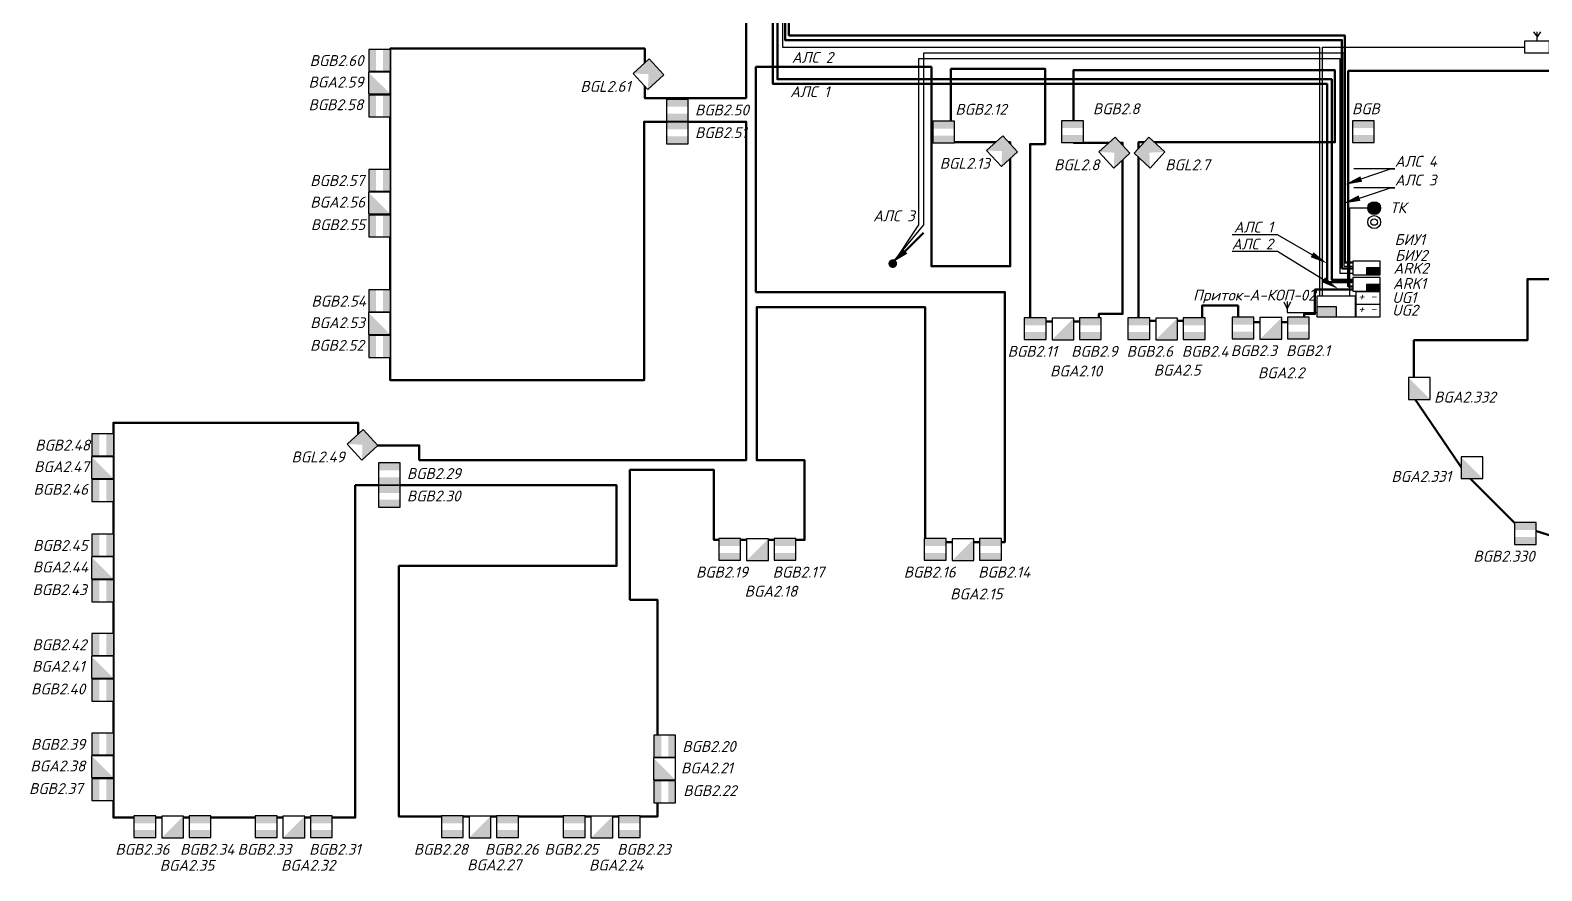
# Model space of a CAD drawing. Extents: x -72636 to 8142370, y -29900 to 852868.
# Drawn here: x 248757 to 283459, y 208487 to 227795 of the extents above; entities that cross this region are included whole.
import ezdxf
from ezdxf import colors
from ezdxf.entities.mleader import LeaderData, LeaderLine
from ezdxf.enums import TextEntityAlignment as Align
from ezdxf.math import Vec2, Vec3

# ---------------------------------------------------------------- set-up
doc = ezdxf.new("R2010")
doc.units = 0
doc.header["$LTSCALE"] = 100
doc.header["$PDMODE"] = 1
doc.header["$PDSIZE"] = 200
for name, color, linetype in [('!!ВОК', 30, 'Continuous'), ('003_ОС', 170, 'Continuous'), ('1', 7, 'Continuous'), ('ODG - ПС', 1, 'Continuous'), ('ODG - Текст', 7, 'Continuous'), ('RC-Позиционные_обозначения', 7, 'Continuous')]:
    doc.layers.add(name, color=color, linetype=linetype)
for name, color, linetype, lineweight in [('002_СКУД', 7, 'Continuous', 40), ('RC-Извещатели_охранные', 5, 'Continuous', 30), ('RC-Приборы_управления_и_блоки_индикации', 1, 'Continuous', 30), ('АП_АСУ_ОсновнаяТолстая', 7, 'Continuous', 30), ('АПС извещ', 1, 'Continuous', 30), ('Кабельные стояки', 7, 'Continuous', 25), ('текст', 7, 'Continuous', 13)]:
    doc.layers.add(name, color=color, linetype=linetype, lineweight=lineweight)
doc.layers.add('ODG - СОТС', color=7, linetype='Continuous', true_color=0xff5800)
doc.styles.add('ISOCPEUR', font='isocpeui.ttf', dxfattribs={"height": 250})
doc.linetypes.add('ограждение1', pattern='A,0.25,-0.1,[133,ltypeshp.shx,S=0.1,R=0,X=-0.1,Y=0],-0.1,1', length=1.45)

# ---------------------------------------------------------------- blocks, each defined once
blk = doc.blocks.new('A$C9ab982bb')
at = {"layer": 'АПС извещ', "color": 1, "lineweight": 30, "ltscale": 100}
blk.add_lwpolyline([(320, 0), (320, 631), (0, 631), (0, 0)], close=True, dxfattribs=at)
at = {"layer": '1', "color": 7, "lineweight": 20, "style": 'ISOCPEUR'}
blk.add_text('+ -', height=240, rotation=270, dxfattribs=at).set_placement((92, 573))
blk = doc.blocks.new('RC-UGO-PPK-01')
blk.add_wipeout([(5, -2.5), (5, 2.5), (-5, 2.5), (-5, -2.5)]).dxf.layer = 'RC-Приборы_управления_и_блоки_индикации'
blk.add_wipeout([(-5, -2.5), (-5, 2.5), (5, 2.5), (5, -2.5)]).dxf.layer = 'RC-Приборы_управления_и_блоки_индикации'
at = {"layer": 'RC-Приборы_управления_и_блоки_индикации'}
h = blk.add_hatch(color=256, dxfattribs=at)
h.dxf.hatch_style = 1
h.paths.add_polyline_path([(5, -2.5), (5, 0), (0, 0), (0, -2.5)])
blk.add_lwpolyline([(-5, -2.5), (5, -2.5), (5, 2.5), (-5, 2.5)], close=True, dxfattribs=at)
for points in [[(5, 0), (0, 0), (0, -2.5)], [(0, 0), (5, 0)]]:
    blk.add_lwpolyline(points, dxfattribs=at)
at = {"layer": 'RC-Приборы_управления_и_блоки_индикации', "style": 'ISOCPEUR'}
blk.add_attdef('PSTN', text='', height=1.5, dxfattribs=at).set_placement((5, 2.5), align=Align.BOTTOM_CENTER)
blk = doc.blocks.new('A$C965ac34c')
at = {"layer": '003_ОС', "color": 3, "lineweight": 30, "ltscale": 100}
for points in [[(197, 489), (280, 376)], [(280, 284), (280, 489)], [(363, 489), (280, 376)]]:
    blk.add_lwpolyline(points, dxfattribs=at)
blk.add_lwpolyline([(0, 284), (560, 284), (560, 0), (0, 0)], close=True, dxfattribs=at)
blk = doc.blocks.new('RC-UGO-IOZ-02')
blk.add_wipeout([(2.5, -2.5), (2.5, 2.5), (-2.5, 2.5), (-2.5, -2.5)]).dxf.layer = 'RC-Извещатели_охранные'
blk.add_wipeout([(-2.5, -2.5), (-2.5, 2.5), (2.5, 2.5), (2.5, -2.5)]).dxf.layer = 'RC-Извещатели_охранные'
at = {"layer": 'RC-Извещатели_охранные'}
h = blk.add_hatch(color=256, dxfattribs=at)
h.dxf.hatch_style = 1
h.paths.add_polyline_path([(2.5, -2.5), (2.5, 2.5), (0, 0), (-2.5, -2.5)])
blk.add_lwpolyline([(-2.5, -2.5), (2.5, -2.5), (2.5, 2.5), (-2.5, 2.5)], close=True, dxfattribs=at)
at = {"layer": 'RC-Извещатели_охранные', "color": 7, "style": 'ISOCPEUR', "width": 0.8}
blk.add_attdef('PSTN', text='', height=2.5, dxfattribs=at).set_placement((0.98, 2.6), align=Align.BOTTOM_LEFT)
blk = doc.blocks.new('RC-UGO-IOM-02')
at = {"layer": 'RC-Извещатели_охранные'}
blk.add_point((0, 0), dxfattribs=at)
blk.add_wipeout([(2.5, -2.5), (2.5, 2.5), (-2.5, 2.5), (-2.5, -2.5)]).dxf.layer = 'RC-Извещатели_охранные'
blk.add_wipeout([(-2.5, -2.5), (-2.5, 2.5), (2.5, 2.5), (2.5, -2.5)]).dxf.layer = 'RC-Извещатели_охранные'
h = blk.add_hatch(color=256, dxfattribs=at)
h.dxf.hatch_style = 1
h.paths.add_polyline_path([(2.5, 0.8), (2.5, 2.51), (-2.5, 2.5), (-2.5, 0.8)])
h = blk.add_hatch(color=256, dxfattribs=at)
h.dxf.hatch_style = 1
h.paths.add_polyline_path([(2.5, -2.5), (2.5, -0.79), (-2.5, -0.8), (-2.5, -2.5)])
blk.add_lwpolyline([(-2.5, -2.5), (2.5, -2.5), (2.5, 2.5), (-2.5, 2.5)], close=True, dxfattribs=at)
at = {"layer": 'RC-Извещатели_охранные', "style": 'ISOCPEUR'}
blk.add_attdef('PSTN', text='', height=2.5, dxfattribs=at).set_placement((0.98, 2.6), align=Align.BOTTOM_LEFT)
blk = doc.blocks.new('RC-UGO-IOPO-02')
blk.add_wipeout([(2.5, -2.5), (2.5, 2.5), (-2.5, 2.5), (-2.5, -2.5)])
blk.add_wipeout([(-2.5, -2.5), (-2.5, 2.5), (2.5, 2.5), (2.5, -2.5)])
h = blk.add_hatch(color=256)
h.dxf.hatch_style = 1
h.paths.add_polyline_path([(2.5, -2.5), (0, 0), (2.5, 2.5), (-2.5, 2.5), (-2.5, -2.5)])
blk.add_lwpolyline([(-2.5, -2.5), (2.5, -2.5), (2.5, 2.5), (-2.5, 2.5)], close=True)
at = {"style": 'ISOCPEUR'}
blk.add_attdef('PSTN', text='', height=2.5, dxfattribs=at).set_placement((0.98, 2.6), align=Align.BOTTOM_LEFT)
blk = doc.blocks.new('*U34')
at = {"layer": 'ODG - ПС'}
h = blk.add_hatch(color=20, dxfattribs=at)
h.dxf.hatch_style = 1
h.set_gradient(color1=(255, 88, 0), color2=(255, 96, 10), one_color=1, tint=0.52, name='CYLINDER')
h.paths.add_polyline_path([(75, 0, 1), (-75, 0, 1)])
at = {"layer": 'ODG - СОТС', "lineweight": 30}
h = blk.add_hatch(color=7, dxfattribs=at)
h.dxf.hatch_style = 1
h.set_gradient(color1=(255, 255, 255), one_color=1, tint=1, name='INVCYLINDER')
h.paths.add_polyline_path([(-150, 0, 1), (150, 0, 1)])
h.paths.add_polyline_path([(75, 0, -1), (-75, 0, -1)], flags=16)
for radius in [150, 75]:
    blk.add_circle((0, 0), radius, dxfattribs=at)
at = {"layer": 'ODG - Текст', "style": 'ISOCPEUR', "oblique": 15, "width": 0.8}
blk.add_attdef('НОМЕР', text='', height=250, dxfattribs=at).set_placement((0, 325), align=Align.MIDDLE_CENTER)
blk = doc.blocks.new('*U65')
blk.add_hatch(color=256).paths.add_polyline_path([(-0.71, -0.71, 1), (0.71, 0.71, 1)])
at = {"const_width": 0.5}
blk.add_lwpolyline([(2.83, 2.83), (7.07, 7.07)], dxfattribs=at)
blk.add_lwpolyline([(0.71, 0.71, 0, 1.5, 0), (2.83, 2.83, 2, 2, 0)], format="xyseb")

msp = doc.modelspace()

# ---------------------------------------------------------------- hatches: boundary and pattern name
h = msp.add_hatch(color=3)
h.dxf.hatch_style = 1
h.paths.add_polyline_path([(278303, 221452), (278739, 221452), (278739, 221206), (278303, 221206)])

# ---------------------------------------------------------------- linework, layer by layer
at = {"color": 4, "ltscale": 100}
for points in [[(265062, 267087), (263671, 267087), (263671, 252116), (264959, 252116), (264959, 238468), (266025, 238468), (266025, 227409), (278359, 227409), (278359, 221698)], [(277616, 221308), (278303, 221308)]]:
    msp.add_lwpolyline(points, dxfattribs=at)
at = {"lineweight": 30}
for points in [[(277539, 221552), (277616, 221395), (277700, 221552)], [(277616, 221560), (277616, 221308)]]:
    msp.add_lwpolyline(points, dxfattribs=at)
at = {"color": 3}
msp.add_lwpolyline([(278303, 221452), (278739, 221452), (278739, 221206), (278303, 221206)], close=True, dxfattribs=at)
at = {"layer": 'ODG - СОТС', "color": 3, "lineweight": 30}
for radius in [148, 73.8]:
    msp.add_circle((279612, 223387), radius, dxfattribs=at)

# ---------------------------------------------------------------- block references
msp.add_blockref('A$C965ac34c', (283070, 227270))
at = {"color": 5, "lineweight": 30, "xscale": 0.9842519685039369, "yscale": 0.9842519685039369, "zscale": 0.9842519685039369, "rotation": 180}
msp.add_blockref('*U34', (279612, 223708), dxfattribs=at)
at = {"layer": '002_СКУД', "color": 30, "true_color": 0xf26722, "xscale": 0.8823592880620307, "yscale": 0.8823592880620307, "zscale": 0.8823592880620307, "rotation": 90}
for p in [(279748, 221501), (279748, 221211)]:
    msp.add_blockref('A$C9ab982bb', p, dxfattribs=at)
at = {"layer": 'Кабельные стояки', "color": 5, "xscale": 100, "yscale": 100, "zscale": 100}
msp.add_blockref('*U65', (268559, 222433), dxfattribs=at)

# ---------------------------------------------------------------- texts
at = {"color": 7, "lineweight": 30, "ltscale": 100, "char_height": 250, "width": 1074.44, "attachment_point": 1, "style": 'ISOCPEUR'}
for s, insert in [('{\\C256;АЛС 2}', (266241, 227295)), ('{\\C256;АЛС 1}', (266203, 226508)), ('{\\C256;АЛС 3}', (268110, 223656))]:
    msp.add_mtext(s, dxfattribs=dict(at, insert=insert))
at = {"layer": 'текст', "color": 7, "char_height": 250, "attachment_point": 5, "style": 'ISOCPEUR'}
for s, insert, width in [('ТК', (280160, 223716), 511.65), ('БИУ1', (280430, 222986), 769.54), ('{\\C256;Приток-А-КОП-02}', (276860, 221676), 824.5), ('UG2', (280324, 221364), 511.65)]:
    msp.add_mtext(s, dxfattribs=dict(at, insert=insert, width=width))

# ---------------------------------------------------------------- leaders
at = {"layer": 'АП_АСУ_ОсновнаяТолстая'}
ml = msp.add_multileader_mtext('Standard', dxfattribs=at)
ml.set_content('{\\fISOCPEUR|b0|i1|c204|p34;АЛС 4}', color=256, style='ISOCPEUR')
ml.set_leader_properties()
ml.build(insert=Vec2(0, 0))
ml.multileader.update_dxf_attribs({"text_left_attachment_type": 6, "text_right_attachment_type": 6, "dogleg_length": 100, "arrow_head_size": 400})
ctx = ml.context
ctx.base_point, ctx.char_height, ctx.arrow_head_size, ctx.landing_gap_size, ctx.plane_origin = Vec3(280085, 224609, 0), 250, 400, 0, Vec3(284096, 224076, 0)
ctx.left_attachment, ctx.right_attachment = 6, 6
notes = []
notes.append((ctx, [(1, (1, 1, 0), (279985, 224609, 0), (1, 0), 100, [(0, [(278937, 224247, 0)], 0, [])])]))
ctx.mtext.insert, ctx.mtext.width, ctx.mtext.flow_direction = Vec3(280085, 224909, 0), 1099.39, 5
ml = msp.add_multileader_mtext('Standard', dxfattribs=at)
ml.set_content('{\\fISOCPEUR|b0|i1|c204|p34;АЛС 3}', color=256, style='ISOCPEUR')
ml.set_leader_properties()
ml.build(insert=Vec2(0, 0))
ml.multileader.update_dxf_attribs({"text_left_attachment_type": 6, "text_right_attachment_type": 6, "dogleg_length": 100, "arrow_head_size": 400})
ctx = ml.context
ctx.base_point, ctx.char_height, ctx.arrow_head_size, ctx.landing_gap_size, ctx.plane_origin = Vec3(280085, 224177, 0), 250, 400, 0, Vec3(284096, 223643, 0)
ctx.left_attachment, ctx.right_attachment = 6, 6
notes.append((ctx, [(1, (1, 1, 0), (279985, 224177, 0), (1, 0), 100, [(0, [(278896, 223814, 0)], 0, [])])]))
ctx.mtext.insert, ctx.mtext.width, ctx.mtext.flow_direction = Vec3(280085, 224477, 0), 1099.39, 5
ml = msp.add_multileader_mtext('Standard', dxfattribs=at)
ml.set_content('{\\fISOCPEUR|b0|i1|c204|p34;АЛС 1}', color=256, style='ISOCPEUR')
ml.set_leader_properties()
ml.build(insert=Vec2(0, 0))
ml.multileader.update_dxf_attribs({"text_left_attachment_type": 6, "text_right_attachment_type": 6, "dogleg_length": 100, "arrow_head_size": 400})
ctx = ml.context
ctx.base_point, ctx.char_height, ctx.arrow_head_size, ctx.landing_gap_size, ctx.plane_origin = Vec3(276379, 223097, 0), 250, 400, 0, Vec3(280731, 222564, 0)
ctx.left_attachment, ctx.right_attachment, ctx.text_align_type = 6, 6, 2
notes.append((ctx, [(0, (1, 1, 0), (277393, 223097, 0), (-1, 0), 100, [(0, [(278533, 222437, 0)], 0, [])])]))
ctx.mtext.insert, ctx.mtext.width, ctx.mtext.alignment, ctx.mtext.flow_direction = Vec3(277293, 223397, 0), 1099.39, 3, 5
ml = msp.add_multileader_mtext('Standard', dxfattribs=at)
ml.set_content('{\\fISOCPEUR|b0|i1|c204|p34;АЛС 2}', color=256, style='ISOCPEUR')
ml.set_leader_properties()
ml.build(insert=Vec2(0, 0))
ml.multileader.update_dxf_attribs({"text_left_attachment_type": 6, "text_right_attachment_type": 6, "dogleg_length": 100, "arrow_head_size": 400})
ctx = ml.context
ctx.base_point, ctx.char_height, ctx.arrow_head_size, ctx.landing_gap_size, ctx.plane_origin = Vec3(276339, 222708, 0), 250, 400, 0, Vec3(280731, 222175, 0)
ctx.left_attachment, ctx.right_attachment, ctx.text_align_type = 6, 6, 2
notes.append((ctx, [(0, (1, 1, 0), (277393, 222708, 0), (-1, 0), 100, [(0, [(278789, 221852, 0)], 0, [])])]))
ctx.mtext.insert, ctx.mtext.width, ctx.mtext.alignment, ctx.mtext.flow_direction = Vec3(277293, 223008, 0), 1099.39, 3, 5
for ctx, leaders in notes:
    for number, flags, end, landing, length, lines in leaders:
        leader = LeaderData()
        leader.index, (leader.has_last_leader_line, leader.has_dogleg_vector, leader.attachment_direction) = number, flags
        leader.last_leader_point, leader.dogleg_vector, leader.dogleg_length = Vec3(end), Vec3(landing), length
        for number, points, colour, breaks in lines:
            line = LeaderLine()
            line.index, line.vertices, line.color, line.breaks = number, Vec3.list(points), colors.encode_raw_color(colour), breaks
            leader.lines.append(line)
        ctx.leaders.append(leader)

# ---------------------------------------------------------------- next in the draw order: block references
at = {"layer": 'RC-Приборы_управления_и_блоки_индикации', "color": 1, "lineweight": 30, "ltscale": 30}
ref = msp.add_blockref('RC-UGO-PPK-01', (279436, 221957), dxfattribs=dict(at, xscale=63.26259472247842, yscale=63.26259472247842, zscale=63.26259472247842))
ref.add_attrib('PSTN', 'ARK1', dxfattribs={"layer": 'RC-Позиционные_обозначения', "height": 250, "style": 'ISOCPEUR'}).set_placement((280424, 222102), align=Align.TOP_CENTER)

# ---------------------------------------------------------------- next in the draw order: linework, layer by layer
at = {"color": 3}
msp.add_lwpolyline([(278303, 221697), (279175, 221697), (279175, 221206), (278303, 221206)], close=True, dxfattribs=at)

# ---------------------------------------------------------------- next in the draw order: block references
at = {"layer": 'RC-Приборы_управления_и_блоки_индикации', "color": 1, "lineweight": 30, "ltscale": 30}
ref = msp.add_blockref('RC-UGO-PPK-01', (279436, 222334), dxfattribs=dict(at, xscale=63.26259472247842, yscale=63.26259472247842, zscale=63.26259472247842))
ref.add_attrib('PSTN', 'ARK2', dxfattribs={"layer": 'RC-Позиционные_обозначения', "height": 250, "style": 'ISOCPEUR'}).set_placement((280459, 222451), align=Align.TOP_CENTER)

# ---------------------------------------------------------------- next in the draw order: texts
at = {"layer": 'текст', "color": 7, "insert": (280304, 221654), "char_height": 250, "width": 511.65, "attachment_point": 5, "style": 'ISOCPEUR'}
msp.add_mtext('UG1', dxfattribs=at)

# ---------------------------------------------------------------- next in the draw order: linework, layer by layer
at = {"layer": '!!ВОК', "color": 5, "linetype": 'ограждение1', "lineweight": 50, "ltscale": 500}
for points in [[(261979, 254581), (259981, 254098), (259981, 249343), (264485, 249343), (264485, 238082), (265806, 238082), (265806, 226563), (278532, 226563), (278532, 222011), (279120, 222011)], [(261979, 254581), (260141, 254005), (260141, 249564), (264698, 249564), (264698, 238232), (265911, 238232), (265911, 226667), (278636, 226667), (278636, 222064), (279120, 222064)]]:
    msp.add_lwpolyline(points, dxfattribs=at)
at = {"layer": '!!ВОК', "color": 6, "linetype": 'ограждение1', "lineweight": 50, "ltscale": 500}
msp.add_lwpolyline([(279120, 222322), (278871, 222322), (278871, 227568), (266088, 227568), (266088, 244249), (265200, 244239), (265200, 246822), (267037, 246815)], dxfattribs=at)
at = {"layer": '!!ВОК', "color": 3, "linetype": 'ограждение1', "lineweight": 50, "ltscale": 500}
msp.add_lwpolyline([(279120, 222462), (278937, 222462), (278937, 227674), (266176, 227674), (266176, 244386), (265283, 244375), (265283, 246516), (267037, 246509)], dxfattribs=at)
at = {"layer": '!!ВОК', "color": 1, "linetype": 'ограждение1', "lineweight": 50, "ltscale": 500}
for points in [[(279120, 221838), (278251, 221838), (278251, 221277), (278001, 221277), (278001, 221085), (276488, 221085), (276488, 221469), (275659, 221469), (275659, 221123), (274199, 221123), (274199, 225221), (278711, 225221), (278711, 226874), (272705, 226874), (272705, 225208), (273837, 225208), (273837, 221277), (273290, 221277), (273290, 221103), (271712, 221103), (271712, 225179), (272062, 225179), (272062, 226905), (269894, 226905), (269894, 225223), (271256, 225223), (271256, 222373), (269447, 222373), (269447, 226950), (265419, 226950), (265419, 221778), (271133, 221778), (271133, 216038), (269300, 216038), (269300, 221435), (265435, 221435), (265435, 217918), (266534, 217918), (266534, 216086), (264452, 216086), (264452, 217696), (262524, 217696), (262524, 214713), (263157, 214713), (263157, 209732), (257222, 209732), (257222, 215490), (262219, 215490), (262219, 217343), (256220, 217343), (256220, 209709), (250666, 209709), (250666, 218777), (256284, 218777), (256284, 218258), (257689, 218258), (257689, 217919), (265197, 217919), (265197, 225691), (262850, 225691), (262850, 219754), (257023, 219754), (257023, 227371), (262864, 227371), (262864, 226237), (265191, 226237), (265191, 228492)], [(286738, 226861), (279018, 226861), (279018, 221910), (279120, 221910)], [(284167, 216031), (282878, 216430), (281723, 217592), (280524, 219360), (280524, 220674), (283128, 220674), (283128, 222078), (287918, 222078)]]:
    msp.add_lwpolyline(points, dxfattribs=at)
at = {"color": 4, "ltscale": 100}
msp.add_lwpolyline([(278423, 221697), (278423, 227409), (283070, 227409)], dxfattribs=at)
at = {"color": 3, "ltscale": 100}
for points in [[(268550, 222449), (269270, 223323), (269270, 227274), (278916, 227274), (278916, 222374), (279120, 222374)], [(279049, 221697), (279049, 223711), (279470, 223712)]]:
    msp.add_lwpolyline(points, dxfattribs=at)
at = {"color": 6, "ltscale": 100}
msp.add_lwpolyline([(268567, 222437), (269161, 223325), (269161, 227145), (278820, 227145), (278820, 222214), (279120, 222214)], dxfattribs=at)

# ---------------------------------------------------------------- next in the draw order: texts
at = {"layer": 'текст', "color": 7, "insert": (280464, 222622), "char_height": 250, "width": 769.54, "attachment_point": 5, "style": 'ISOCPEUR'}
msp.add_mtext('БИУ2', dxfattribs=at)

# ---------------------------------------------------------------- next in the draw order: block references
at = {"layer": 'RC-Извещатели_охранные', "lineweight": 30, "ltscale": 30}
ref = msp.add_blockref('RC-UGO-IOPO-02', (262952, 226785), dxfattribs=dict(at, xscale=-100, yscale=100, zscale=100, rotation=42.64934255418216))
ref.add_attrib('PSTN', 'BGL2.61', dxfattribs={"layer": 'RC-Позиционные_обозначения', "height": 250, "style": 'ISOCPEUR'}).set_placement((261966, 226304), align=Align.BOTTOM_CENTER)
ref = msp.add_blockref('RC-UGO-IOZ-02', (256771, 226583), dxfattribs=dict(at, xscale=100, yscale=100, zscale=100, rotation=270))
ref.add_attrib('PSTN', 'BGA2.59', dxfattribs={"color": 7, "height": 250, "style": 'ISOCPEUR'}).set_placement((255148, 226728), align=Align.TOP_LEFT)
at = {"layer": 'RC-Извещатели_охранные', "color": 1, "lineweight": 30, "ltscale": 30}
ref = msp.add_blockref('RC-UGO-IOM-02', (263614, 225955), dxfattribs=dict(at, xscale=100, yscale=100, zscale=100))
ref.add_attrib('PSTN', 'BGB2.50', (264020, 225837), dxfattribs={"layer": 'RC-Позиционные_обозначения', "height": 250, "style": 'ISOCPEUR'})
ref = msp.add_blockref('RC-UGO-IOM-02', (269727, 225454), dxfattribs=dict(at, xscale=100, yscale=100, zscale=100))
ref.add_attrib('PSTN', 'BGB2.12', (269997, 225853), dxfattribs={"layer": 'RC-Позиционные_обозначения', "height": 250, "style": 'ISOCPEUR'})
ref = msp.add_blockref('RC-UGO-IOM-02', (272686, 225466), dxfattribs=dict(at, xscale=100, yscale=100, zscale=100))
ref.add_attrib('PSTN', 'BGB2.8', (273155, 225865), dxfattribs={"layer": 'RC-Позиционные_обозначения', "height": 250, "style": 'ISOCPEUR'})
ref = msp.add_blockref('RC-UGO-IOM-02', (279364, 225466), dxfattribs=dict(at, xscale=100, yscale=100, zscale=100))
ref.add_attrib('PSTN', 'BGB', (279103, 225865), dxfattribs={"layer": 'RC-Позиционные_обозначения', "height": 250, "style": 'ISOCPEUR'})
at = {"layer": 'RC-Извещатели_охранные', "lineweight": 30, "ltscale": 30}
ref = msp.add_blockref('RC-UGO-IOZ-02', (256771, 223826), dxfattribs=dict(at, xscale=100, yscale=100, zscale=100, rotation=270))
ref.add_attrib('PSTN', 'BGA2.56', dxfattribs={"color": 7, "height": 250, "style": 'ISOCPEUR'}).set_placement((255187, 223971), align=Align.TOP_LEFT)
ref = msp.add_blockref('RC-UGO-IOZ-02', (256771, 221057), dxfattribs=dict(at, xscale=100, yscale=100, zscale=100, rotation=270))
ref.add_attrib('PSTN', 'BGA2.53', dxfattribs={"color": 7, "height": 250, "style": 'ISOCPEUR'}).set_placement((255187, 221201), align=Align.TOP_LEFT)
ref = msp.add_blockref('RC-UGO-IOZ-02', (272466, 220932), dxfattribs=dict(at, xscale=100, yscale=100, zscale=100))
ref.add_attrib('PSTN', 'BGA2.10', dxfattribs={"color": 7, "height": 250, "style": 'ISOCPEUR'}).set_placement((272172, 220093), align=Align.TOP_LEFT)
ref = msp.add_blockref('RC-UGO-IOZ-02', (274846, 220932), dxfattribs=dict(at, xscale=100, yscale=100, zscale=100))
ref.add_attrib('PSTN', 'BGA2.5', dxfattribs={"color": 7, "height": 250, "style": 'ISOCPEUR'}).set_placement((274552, 220112), align=Align.TOP_LEFT)
ref = msp.add_blockref('RC-UGO-IOZ-02', (277238, 220946), dxfattribs=dict(at, xscale=100, yscale=100, zscale=100))
ref.add_attrib('PSTN', 'BGA2.2', dxfattribs={"color": 7, "height": 250, "style": 'ISOCPEUR'}).set_placement((276944, 220051), align=Align.TOP_LEFT)
ref = msp.add_blockref('RC-UGO-IOZ-02', (280646, 219566), dxfattribs=dict(at, xscale=100, yscale=100, zscale=100, rotation=270))
ref.add_attrib('PSTN', 'BGA2.332', dxfattribs={"color": 7, "height": 250, "style": 'ISOCPEUR'}).set_placement((280988, 219492), align=Align.TOP_LEFT)
ref = msp.add_blockref('RC-UGO-IOZ-02', (250416, 217749), dxfattribs=dict(at, xscale=100, yscale=100, zscale=100, rotation=270))
ref.add_attrib('PSTN', 'BGA2.47', dxfattribs={"color": 7, "height": 250, "style": 'ISOCPEUR'}).set_placement((248848, 217894), align=Align.TOP_LEFT)
ref = msp.add_blockref('RC-UGO-IOZ-02', (281855, 217744), dxfattribs=dict(at, xscale=100, yscale=100, zscale=100, rotation=270))
ref.add_attrib('PSTN', 'BGA2.331', dxfattribs={"color": 7, "height": 250, "style": 'ISOCPEUR'}).set_placement((280008, 217670), align=Align.TOP_LEFT)
at = {"layer": 'RC-Извещатели_охранные', "color": 1, "lineweight": 30, "ltscale": 30}
ref = msp.add_blockref('RC-UGO-IOM-02', (257000, 217605), dxfattribs=dict(at, xscale=100, yscale=100, zscale=100))
ref.add_attrib('PSTN', 'BGB2.29', (257406, 217487), dxfattribs={"layer": 'RC-Позиционные_обозначения', "height": 250, "style": 'ISOCPEUR'})
ref = msp.add_blockref('RC-UGO-IOM-02', (283081, 216234), dxfattribs=dict(at, xscale=100, yscale=100, zscale=100))
ref.add_attrib('PSTN', 'BGB2.330', (281890, 215588), dxfattribs={"layer": 'RC-Позиционные_обозначения', "height": 250, "style": 'ISOCPEUR'})
at = {"layer": 'RC-Извещатели_охранные', "lineweight": 30, "ltscale": 30}
ref = msp.add_blockref('RC-UGO-IOZ-02', (265453, 215861), dxfattribs=dict(at, xscale=100, yscale=100, zscale=100))
ref.add_attrib('PSTN', 'BGA2.18', dxfattribs={"color": 7, "height": 250, "style": 'ISOCPEUR'}).set_placement((265159, 215034), align=Align.TOP_LEFT)
ref = msp.add_blockref('RC-UGO-IOZ-02', (270171, 215861), dxfattribs=dict(at, xscale=100, yscale=100, zscale=100))
ref.add_attrib('PSTN', 'BGA2.15', dxfattribs={"color": 7, "height": 250, "style": 'ISOCPEUR'}).set_placement((269878, 214972), align=Align.TOP_LEFT)
ref = msp.add_blockref('RC-UGO-IOZ-02', (250416, 215445), dxfattribs=dict(at, xscale=100, yscale=100, zscale=100, rotation=270))
ref.add_attrib('PSTN', 'BGA2.44', dxfattribs={"color": 7, "height": 250, "style": 'ISOCPEUR'}).set_placement((248817, 215589), align=Align.TOP_LEFT)
ref = msp.add_blockref('RC-UGO-IOZ-02', (250416, 213163), dxfattribs=dict(at, xscale=100, yscale=100, zscale=100, rotation=270))
ref.add_attrib('PSTN', 'BGA2.41', dxfattribs={"color": 7, "height": 250, "style": 'ISOCPEUR'}).set_placement((248800, 213308), align=Align.TOP_LEFT)
ref = msp.add_blockref('RC-UGO-IOZ-02', (250416, 210876), dxfattribs=dict(at, xscale=100, yscale=100, zscale=100, rotation=270))
ref.add_attrib('PSTN', 'BGA2.38', dxfattribs={"color": 7, "height": 250, "style": 'ISOCPEUR'}).set_placement((248761, 211020), align=Align.TOP_LEFT)
ref = msp.add_blockref('RC-UGO-IOZ-02', (263318, 210828), dxfattribs=dict(at, xscale=100, yscale=100, zscale=100, rotation=270))
ref.add_attrib('PSTN', 'BGA2.21', dxfattribs={"color": 7, "height": 250, "style": 'ISOCPEUR'}).set_placement((263699, 210973), align=Align.TOP_LEFT)
ref = msp.add_blockref('RC-UGO-IOZ-02', (252025, 209493), dxfattribs=dict(at, xscale=100, yscale=100, zscale=100))
ref.add_attrib('PSTN', 'BGA2.35', dxfattribs={"color": 7, "height": 250, "style": 'ISOCPEUR'}).set_placement((251731, 208737), align=Align.TOP_LEFT)
ref = msp.add_blockref('RC-UGO-IOZ-02', (254810, 209493), dxfattribs=dict(at, xscale=100, yscale=100, zscale=100))
ref.add_attrib('PSTN', 'BGA2.32', dxfattribs={"color": 7, "height": 250, "style": 'ISOCPEUR'}).set_placement((254516, 208738), align=Align.TOP_LEFT)
ref = msp.add_blockref('RC-UGO-IOZ-02', (259083, 209493), dxfattribs=dict(at, xscale=100, yscale=100, zscale=100))
ref.add_attrib('PSTN', 'BGA2.27', dxfattribs={"color": 7, "height": 250, "style": 'ISOCPEUR'}).set_placement((258789, 208748), align=Align.TOP_LEFT)
ref = msp.add_blockref('RC-UGO-IOZ-02', (261881, 209493), dxfattribs=dict(at, xscale=100, yscale=100, zscale=100))
ref.add_attrib('PSTN', 'BGA2.24', dxfattribs={"color": 7, "height": 250, "style": 'ISOCPEUR'}).set_placement((261587, 208743), align=Align.TOP_LEFT)

# ---------------------------------------------------------------- next in the draw order: block references
at = {"layer": 'RC-Извещатели_охранные', "color": 1, "lineweight": 30, "ltscale": 30}
ref = msp.add_blockref('RC-UGO-IOM-02', (256778, 227104), dxfattribs=dict(at, xscale=100, yscale=100, zscale=100, rotation=270))
ref.add_attrib('PSTN', 'BGB2.60', (255174, 226973), dxfattribs={"layer": 'RC-Позиционные_обозначения', "height": 250, "style": 'ISOCPEUR'})
ref = msp.add_blockref('RC-UGO-IOM-02', (256778, 226056), dxfattribs=dict(at, xscale=100, yscale=100, zscale=100, rotation=270))
ref.add_attrib('PSTN', 'BGB2.58', (255148, 225958), dxfattribs={"layer": 'RC-Позиционные_обозначения', "height": 250, "style": 'ISOCPEUR'})
ref = msp.add_blockref('RC-UGO-IOM-02', (263614, 225435), dxfattribs=dict(at, xscale=100, yscale=100, zscale=100))
ref.add_attrib('PSTN', 'BGB2.51', (264020, 225317), dxfattribs={"layer": 'RC-Позиционные_обозначения', "height": 250, "style": 'ISOCPEUR'})
at = {"layer": 'RC-Извещатели_охранные', "lineweight": 30, "ltscale": 30}
ref = msp.add_blockref('RC-UGO-IOPO-02', (271068, 225016), dxfattribs=dict(at, xscale=-100, yscale=100, zscale=100, rotation=42.64934255418216))
ref.add_attrib('PSTN', 'BGL2.13', dxfattribs={"layer": 'RC-Позиционные_обозначения', "height": 250, "style": 'ISOCPEUR'}).set_placement((270213, 224536), align=Align.BOTTOM_CENTER)
ref = msp.add_blockref('RC-UGO-IOPO-02', (273647, 224983), dxfattribs=dict(at, xscale=-100, yscale=100, zscale=100, rotation=42.64934255418216))
ref.add_attrib('PSTN', 'BGL2.8', dxfattribs={"layer": 'RC-Позиционные_обозначения', "height": 250, "style": 'ISOCPEUR'}).set_placement((272785, 224503), align=Align.BOTTOM_CENTER)
at = {"layer": 'RC-Извещатели_охранные', "color": 1, "lineweight": 30, "ltscale": 30}
ref = msp.add_blockref('RC-UGO-IOM-02', (256778, 224348), dxfattribs=dict(at, xscale=100, yscale=100, zscale=100, rotation=270))
ref.add_attrib('PSTN', 'BGB2.57', (255187, 224217), dxfattribs={"layer": 'RC-Позиционные_обозначения', "height": 250, "style": 'ISOCPEUR'})
ref = msp.add_blockref('RC-UGO-IOM-02', (256778, 223299), dxfattribs=dict(at, xscale=100, yscale=100, zscale=100, rotation=270))
ref.add_attrib('PSTN', 'BGB2.55', (255200, 223202), dxfattribs={"layer": 'RC-Позиционные_обозначения', "height": 250, "style": 'ISOCPEUR'})
ref = msp.add_blockref('RC-UGO-IOM-02', (256778, 221578), dxfattribs=dict(at, xscale=100, yscale=100, zscale=100, rotation=270))
ref.add_attrib('PSTN', 'BGB2.54', (255213, 221447), dxfattribs={"layer": 'RC-Позиционные_обозначения', "height": 250, "style": 'ISOCPEUR'})
ref = msp.add_blockref('RC-UGO-IOM-02', (271828, 220939), dxfattribs=dict(at, xscale=100, yscale=100, zscale=100))
ref.add_attrib('PSTN', 'BGB2.11', (271198, 220293), dxfattribs={"layer": 'RC-Позиционные_обозначения', "height": 250, "style": 'ISOCPEUR'})
ref = msp.add_blockref('RC-UGO-IOM-02', (273097, 220939), dxfattribs=dict(at, xscale=100, yscale=100, zscale=100))
ref.add_attrib('PSTN', 'BGB2.9', (272655, 220293), dxfattribs={"layer": 'RC-Позиционные_обозначения', "height": 250, "style": 'ISOCPEUR'})
ref = msp.add_blockref('RC-UGO-IOM-02', (274209, 220939), dxfattribs=dict(at, xscale=100, yscale=100, zscale=100))
ref.add_attrib('PSTN', 'BGB2.6', (273929, 220293), dxfattribs={"layer": 'RC-Позиционные_обозначения', "height": 250, "style": 'ISOCPEUR'})
ref = msp.add_blockref('RC-UGO-IOM-02', (275478, 220939), dxfattribs=dict(at, xscale=100, yscale=100, zscale=100))
ref.add_attrib('PSTN', 'BGB2.4', (275197, 220293), dxfattribs={"layer": 'RC-Позиционные_обозначения', "height": 250, "style": 'ISOCPEUR'})
ref = msp.add_blockref('RC-UGO-IOM-02', (277869, 220953), dxfattribs=dict(at, xscale=100, yscale=100, zscale=100))
ref.add_attrib('PSTN', 'BGB2.1', (277589, 220308), dxfattribs={"layer": 'RC-Позиционные_обозначения', "height": 250, "style": 'ISOCPEUR'})
ref = msp.add_blockref('RC-UGO-IOM-02', (256778, 220529), dxfattribs=dict(at, xscale=100, yscale=100, zscale=100, rotation=270))
ref.add_attrib('PSTN', 'BGB2.52', (255182, 220432), dxfattribs={"layer": 'RC-Позиционные_обозначения', "height": 250, "style": 'ISOCPEUR'})
at = {"layer": 'RC-Извещатели_охранные', "lineweight": 30, "ltscale": 30}
ref = msp.add_blockref('RC-UGO-IOPO-02', (256386, 218273), dxfattribs=dict(at, xscale=-100, yscale=100, zscale=100, rotation=42.64934255418216))
ref.add_attrib('PSTN', 'BGL2.49', dxfattribs={"layer": 'RC-Позиционные_обозначения', "height": 250, "style": 'ISOCPEUR'}).set_placement((255367, 217793), align=Align.BOTTOM_CENTER)
at = {"layer": 'RC-Извещатели_охранные', "color": 1, "lineweight": 30, "ltscale": 30}
ref = msp.add_blockref('RC-UGO-IOM-02', (250423, 218270), dxfattribs=dict(at, xscale=100, yscale=100, zscale=100, rotation=270))
ref.add_attrib('PSTN', 'BGB2.48', (248872, 218139), dxfattribs={"layer": 'RC-Позиционные_обозначения', "height": 250, "style": 'ISOCPEUR'})
ref = msp.add_blockref('RC-UGO-IOM-02', (250423, 217222), dxfattribs=dict(at, xscale=100, yscale=100, zscale=100, rotation=270))
ref.add_attrib('PSTN', 'BGB2.46', (248832, 217124), dxfattribs={"layer": 'RC-Позиционные_обозначения', "height": 250, "style": 'ISOCPEUR'})
ref = msp.add_blockref('RC-UGO-IOM-02', (257000, 217088), dxfattribs=dict(at, xscale=100, yscale=100, zscale=100))
ref.add_attrib('PSTN', 'BGB2.30', (257406, 216970), dxfattribs={"layer": 'RC-Позиционные_обозначения', "height": 250, "style": 'ISOCPEUR'})
ref = msp.add_blockref('RC-UGO-IOM-02', (250423, 215966), dxfattribs=dict(at, xscale=100, yscale=100, zscale=100, rotation=270))
ref.add_attrib('PSTN', 'BGB2.45', (248825, 215835), dxfattribs={"layer": 'RC-Позиционные_обозначения', "height": 250, "style": 'ISOCPEUR'})
ref = msp.add_blockref('RC-UGO-IOM-02', (264816, 215868), dxfattribs=dict(at, xscale=100, yscale=100, zscale=100))
ref.add_attrib('PSTN', 'BGB2.19', (264042, 215222), dxfattribs={"layer": 'RC-Позиционные_обозначения', "height": 250, "style": 'ISOCPEUR'})
ref = msp.add_blockref('RC-UGO-IOM-02', (266084, 215868), dxfattribs=dict(at, xscale=100, yscale=100, zscale=100))
ref.add_attrib('PSTN', 'BGB2.17', (265804, 215222), dxfattribs={"layer": 'RC-Позиционные_обозначения', "height": 250, "style": 'ISOCPEUR'})
ref = msp.add_blockref('RC-UGO-IOM-02', (269534, 215868), dxfattribs=dict(at, xscale=100, yscale=100, zscale=100))
ref.add_attrib('PSTN', 'BGB2.16', (268813, 215222), dxfattribs={"layer": 'RC-Позиционные_обозначения', "height": 250, "style": 'ISOCPEUR'})
ref = msp.add_blockref('RC-UGO-IOM-02', (270803, 215868), dxfattribs=dict(at, xscale=100, yscale=100, zscale=100))
ref.add_attrib('PSTN', 'BGB2.14', (270522, 215222), dxfattribs={"layer": 'RC-Позиционные_обозначения', "height": 250, "style": 'ISOCPEUR'})
ref = msp.add_blockref('RC-UGO-IOM-02', (250423, 214917), dxfattribs=dict(at, xscale=100, yscale=100, zscale=100, rotation=270))
ref.add_attrib('PSTN', 'BGB2.43', (248809, 214820), dxfattribs={"layer": 'RC-Позиционные_обозначения', "height": 250, "style": 'ISOCPEUR'})
ref = msp.add_blockref('RC-UGO-IOM-02', (250423, 213685), dxfattribs=dict(at, xscale=100, yscale=100, zscale=100, rotation=270))
ref.add_attrib('PSTN', 'BGB2.42', (248808, 213554), dxfattribs={"layer": 'RC-Позиционные_обозначения', "height": 250, "style": 'ISOCPEUR'})
ref = msp.add_blockref('RC-UGO-IOM-02', (250423, 212636), dxfattribs=dict(at, xscale=100, yscale=100, zscale=100, rotation=270))
ref.add_attrib('PSTN', 'BGB2.40', (248777, 212539), dxfattribs={"layer": 'RC-Позиционные_обозначения', "height": 250, "style": 'ISOCPEUR'})
ref = msp.add_blockref('RC-UGO-IOM-02', (250423, 211397), dxfattribs=dict(at, xscale=100, yscale=100, zscale=100, rotation=270))
ref.add_attrib('PSTN', 'BGB2.39', (248776, 211266), dxfattribs={"layer": 'RC-Позиционные_обозначения', "height": 250, "style": 'ISOCPEUR'})
ref = msp.add_blockref('RC-UGO-IOM-02', (263325, 211349), dxfattribs=dict(at, xscale=100, yscale=100, zscale=100, rotation=270))
ref.add_attrib('PSTN', 'BGB2.20', (263728, 211218), dxfattribs={"layer": 'RC-Позиционные_обозначения', "height": 250, "style": 'ISOCPEUR'})
ref = msp.add_blockref('RC-UGO-IOM-02', (250423, 210348), dxfattribs=dict(at, xscale=100, yscale=100, zscale=100, rotation=270))
ref.add_attrib('PSTN', 'BGB2.37', (248730, 210251), dxfattribs={"layer": 'RC-Позиционные_обозначения', "height": 250, "style": 'ISOCPEUR'})
ref = msp.add_blockref('RC-UGO-IOM-02', (263325, 210300), dxfattribs=dict(at, xscale=100, yscale=100, zscale=100, rotation=270))
ref.add_attrib('PSTN', 'BGB2.22', (263750, 210203), dxfattribs={"layer": 'RC-Позиционные_обозначения', "height": 250, "style": 'ISOCPEUR'})
ref = msp.add_blockref('RC-UGO-IOM-02', (251388, 209500), dxfattribs=dict(at, xscale=100, yscale=100, zscale=100))
ref.add_attrib('PSTN', 'BGB2.36', (250712, 208854), dxfattribs={"layer": 'RC-Позиционные_обозначения', "height": 250, "style": 'ISOCPEUR'})
ref = msp.add_blockref('RC-UGO-IOM-02', (252656, 209500), dxfattribs=dict(at, xscale=100, yscale=100, zscale=100))
ref.add_attrib('PSTN', 'BGB2.34', (252198, 208854), dxfattribs={"layer": 'RC-Позиционные_обозначения', "height": 250, "style": 'ISOCPEUR'})
ref = msp.add_blockref('RC-UGO-IOM-02', (255441, 209500), dxfattribs=dict(at, xscale=100, yscale=100, zscale=100))
ref.add_attrib('PSTN', 'BGB2.31', (255160, 208854), dxfattribs={"layer": 'RC-Позиционные_обозначения', "height": 250, "style": 'ISOCPEUR'})
ref = msp.add_blockref('RC-UGO-IOM-02', (258446, 209500), dxfattribs=dict(at, xscale=100, yscale=100, zscale=100))
ref.add_attrib('PSTN', 'BGB2.28', (257564, 208854), dxfattribs={"layer": 'RC-Позиционные_обозначения', "height": 250, "style": 'ISOCPEUR'})
ref = msp.add_blockref('RC-UGO-IOM-02', (259715, 209500), dxfattribs=dict(at, xscale=100, yscale=100, zscale=100))
ref.add_attrib('PSTN', 'BGB2.26', (259196, 208854), dxfattribs={"layer": 'RC-Позиционные_обозначения', "height": 250, "style": 'ISOCPEUR'})
ref = msp.add_blockref('RC-UGO-IOM-02', (262512, 209500), dxfattribs=dict(at, xscale=100, yscale=100, zscale=100))
ref.add_attrib('PSTN', 'BGB2.23', (262232, 208854), dxfattribs={"layer": 'RC-Позиционные_обозначения', "height": 250, "style": 'ISOCPEUR'})

# ---------------------------------------------------------------- next in the draw order: block references
at = {"layer": 'RC-Извещатели_охранные', "lineweight": 30, "ltscale": 30}
ref = msp.add_blockref('RC-UGO-IOPO-02', (274451, 224983), dxfattribs=dict(at, xscale=100, yscale=100, zscale=100, rotation=317.3506574458178))
ref.add_attrib('PSTN', 'BGL2.7', dxfattribs={"layer": 'RC-Позиционные_обозначения', "height": 250, "style": 'ISOCPEUR'}).set_placement((275328, 224503), align=Align.BOTTOM_CENTER)
at = {"layer": 'RC-Извещатели_охранные', "color": 1, "lineweight": 30, "ltscale": 30}
ref = msp.add_blockref('RC-UGO-IOM-02', (276601, 220953), dxfattribs=dict(at, xscale=100, yscale=100, zscale=100))
ref.add_attrib('PSTN', 'BGB2.3', (276320, 220308), dxfattribs={"layer": 'RC-Позиционные_обозначения', "height": 250, "style": 'ISOCPEUR'})
ref = msp.add_blockref('RC-UGO-IOM-02', (254173, 209500), dxfattribs=dict(at, xscale=100, yscale=100, zscale=100))
ref.add_attrib('PSTN', 'BGB2.33', (253518, 208854), dxfattribs={"layer": 'RC-Позиционные_обозначения', "height": 250, "style": 'ISOCPEUR'})
ref = msp.add_blockref('RC-UGO-IOM-02', (261244, 209500), dxfattribs=dict(at, xscale=100, yscale=100, zscale=100))
ref.add_attrib('PSTN', 'BGB2.25', (260565, 208854), dxfattribs={"layer": 'RC-Позиционные_обозначения', "height": 250, "style": 'ISOCPEUR'})

doc.saveas('drawing.dxf')
